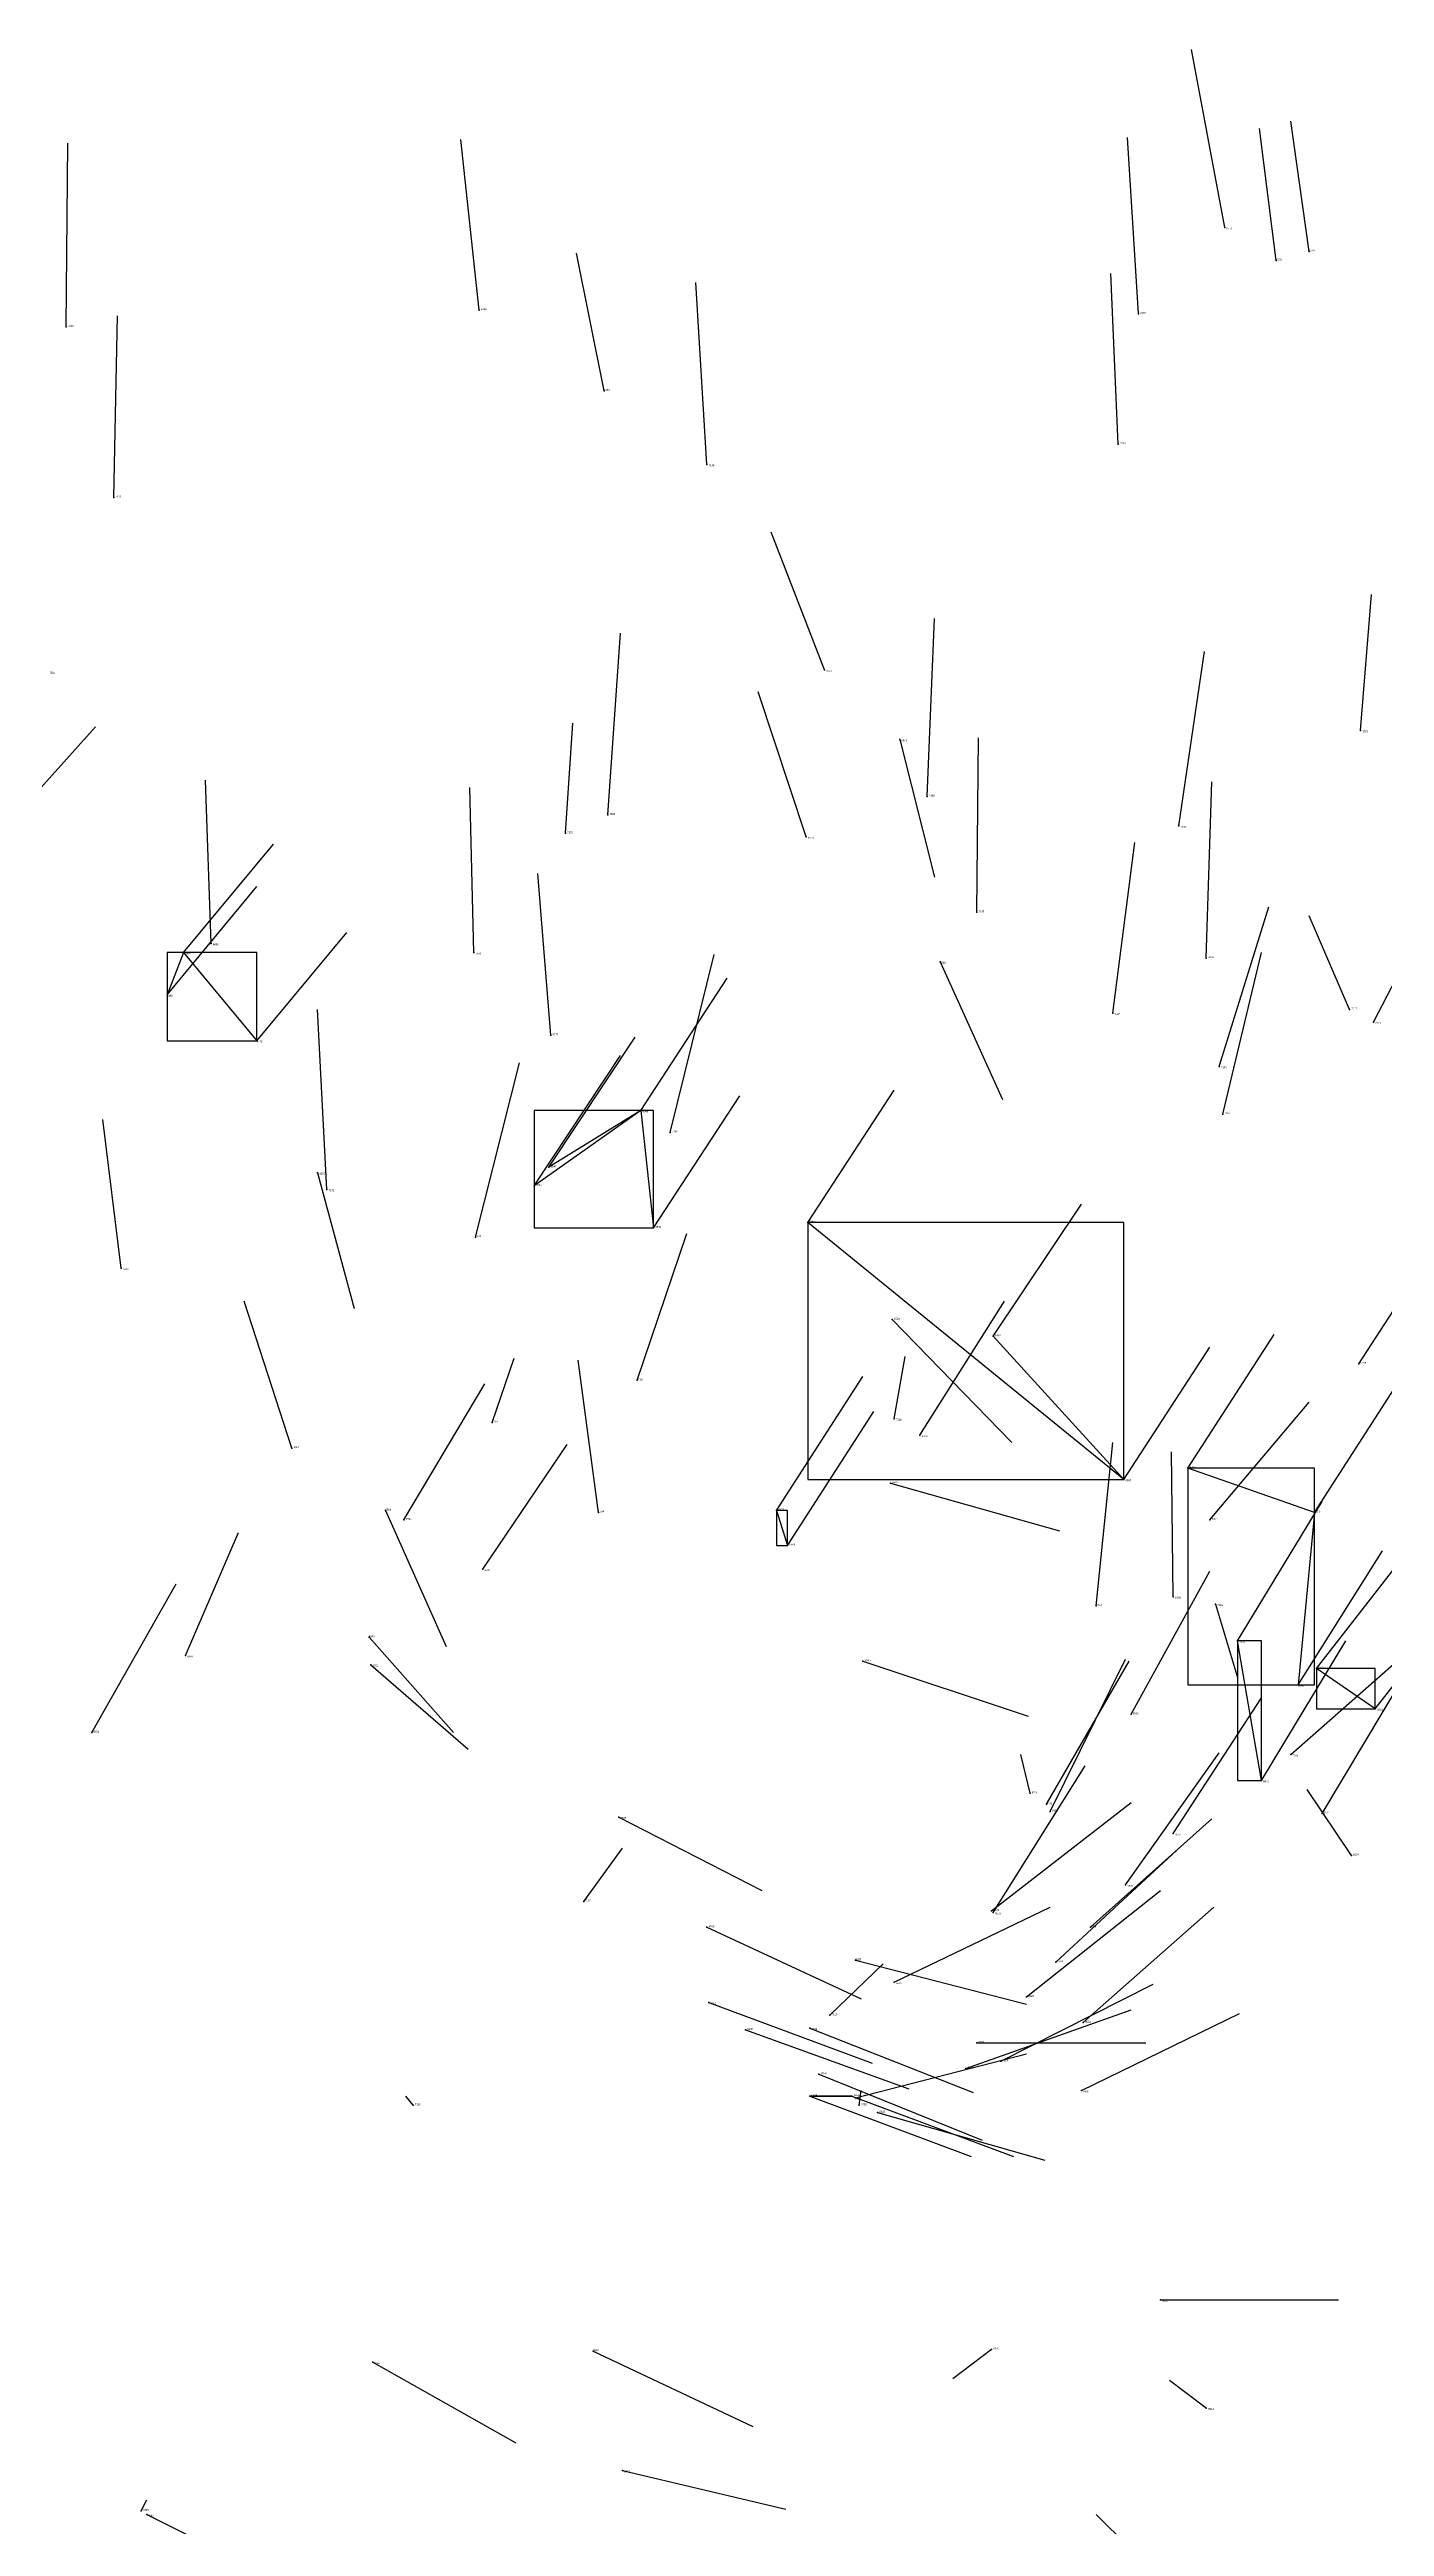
# Model space of a CAD drawing. Extents: x 59.1 to 70.8, y 600.3 to 605.1.
# Drawn here: x 62.428 to 63.155, y 603.71 to 605.06 of the extents above; entities that cross this region are included whole.
import ezdxf

# ---------------------------------------------------------------- set-up
doc = ezdxf.new("R2010")
doc.units = 0
for name, color, linetype in [('Clients', 3, 'CONTINUOUS'), ('Facilities', 3, 'CONTINUOUS'), ('Facilities_lines', 3, 'CONTINUOUS'), ('Min_max_boxes', 1, 'CONTINUOUS'), ('Normals', 1, 'CONTINUOUS'), ('Source_points', 5, 'CONTINUOUS'), ('Text', 3, 'CONTINUOUS')]:
    doc.layers.add(name, color=color, linetype=linetype)

msp = doc.modelspace()

# ---------------------------------------------------------------- linework, layer by layer
at = {"layer": 'Clients', "color": 5}
for p in [(62.492, 604.545, 456.63), (62.541, 604.52, 456.576), (62.7, 604.451, 456.512), (62.692, 604.441, 456.568), (62.757, 604.418, 456.481), (62.841, 604.421, 456.494), (62.942, 604.359, 456.464), (63.048, 604.287, 456.439), (62.83, 604.245, 456.576), (63.075, 604.193, 456.692), (63.118, 604.178, 456.452), (63.108, 604.169, 456.506), (62.865, 603.945, 457.386)]:
    msp.add_point(p, dxfattribs=at)
at = {"layer": 'Facilities', "color": 3}
for p in [(63.068, 604.963, 457.923), (63.096, 604.945, 454.278), (63.114, 604.95, 454.162), (62.662, 604.918, 454.126), (63.021, 604.916, 460.59), (62.437, 604.909, 460.245), (62.73, 604.874, 453.945), (62.786, 604.834, 459.532), (63.01, 604.845, 460.642), (62.463, 604.816, 459.205), (62.85, 604.722, 457.702), (62.891, 604.684, 457.636), (63.142, 604.689, 454.314), (62.906, 604.653, 459.629), (62.709, 604.633, 461.236), (62.732, 604.643, 460.042), (62.84, 604.631, 457.749), (63.043, 604.637, 459.366), (62.933, 604.59, 459.559), (62.501, 604.568, 456.59), (62.516, 604.573, 457.788), (62.659, 604.568, 460.472), (62.913, 604.563, 457.6), (63.058, 604.565, 460.315), (63.136, 604.537, 460.384), (62.701, 604.523, 454.148), (63.007, 604.535, 459.571), (63.149, 604.53, 460.155), (63.065, 604.506, 459.478), (62.75, 604.482, 456.527), (62.766, 604.47, 459.827), (63.067, 604.48, 459.441), (62.574, 604.448, 457.812), (62.579, 604.439, 460.198), (62.66, 604.413, 460.199), (62.467, 604.396, 455.165), (62.887, 604.368, 457.526), (62.748, 604.335, 460.605), (63.141, 604.344, 454.103), (62.669, 604.312, 461.176), (62.888, 604.314, 460.956), (62.56, 604.298, 458.102), (62.902, 604.305, 456.549), (63.013, 604.281, 456.44), (62.886, 604.279, 457.48), (62.611, 604.264, 458.078), (62.621, 604.259, 456.745), (62.727, 604.263, 457.923), (62.824, 604.264, 456.619), (63.06, 604.259, 456.332), (63.117, 604.263, 456.459), (62.664, 604.232, 456.634), (62.998, 604.212, 454.917), (63.04, 604.217, 455.237), (63.063, 604.213, 460.659), (62.502, 604.185, 456.866), (62.602, 604.195, 458.001), (62.603, 604.18, 457.93), (62.871, 604.182, 457.429), (63.017, 604.153, 456.79), (63.15, 604.156, 456.464), (62.451, 604.143, 457.026), (63.104, 604.131, 460.186), (62.962, 604.11, 455.186), (62.971, 604.104, 456.851), (63.088, 604.117, 456.739), (62.738, 604.097, 457.74), (62.973, 604.1, 456.926), (63.121, 604.099, 456.634), (63.04, 604.088, 456.72), (63.137, 604.076, 455.249), (62.719, 604.051, 460.768), (63.014, 604.06, 456.772), (62.786, 604.037, 457.575), (62.941, 604.046, 457.032), (62.942, 604.045, 456.958), (62.995, 604.037, 456.825), (62.867, 604.019, 457.309), (62.976, 604.018, 456.879), (62.787, 603.996, 457.512), (62.888, 604.007, 457.17), (62.96, 603.999, 456.932), (62.853, 603.989, 460.783), (62.991, 603.985, 457.035), (62.807, 603.981, 457.446), (62.842, 603.982, 457.484), (62.933, 603.974, 457.259), (62.847, 603.957, 457.389), (62.927, 603.96, 457.04), (62.946, 603.964, 457.178), (62.842, 603.945, 457.367), (62.867, 603.944, 457.176), (62.99, 603.948, 457.007), (62.626, 603.94, 460.791), (62.869, 603.94, 455.151), (62.879, 603.936, 457.216), (63.033, 603.834, 456.735), (62.941, 603.807, 459.405), (62.604, 603.8, 457.586), (62.724, 603.806, 457.267), (63.058, 603.775, 455.268), (62.74, 603.741, 457.233), (62.478, 603.719, 455.021), (62.481, 603.717, 457.724)]:
    msp.add_point(p, dxfattribs=at)
at = {"layer": 'Facilities_lines', "color": 3}
for p, q in [((62.501, 604.568, 456.59), (62.492, 604.545, 456.63)), ((62.501, 604.568, 456.59), (62.541, 604.52, 456.576)), ((62.75, 604.482, 456.527), (62.692, 604.441, 456.568)), ((62.75, 604.482, 456.527), (62.7, 604.451, 456.512)), ((62.75, 604.482, 456.527), (62.757, 604.418, 456.481)), ((63.013, 604.281, 456.44), (62.841, 604.421, 456.494)), ((63.013, 604.281, 456.44), (62.942, 604.359, 456.464)), ((63.117, 604.263, 456.459), (63.048, 604.287, 456.439)), ((62.824, 604.264, 456.619), (62.83, 604.245, 456.576)), ((63.117, 604.263, 456.459), (63.108, 604.169, 456.506)), ((63.088, 604.117, 456.739), (63.075, 604.193, 456.692)), ((63.15, 604.156, 456.464), (63.118, 604.178, 456.452)), ((62.842, 603.945, 457.367), (62.865, 603.945, 457.386))]:
    msp.add_line(p, q, dxfattribs=at)
at = {"layer": 'Min_max_boxes', "color": 1}
for p, q in [((62.541, 604.568, 456.576), (62.492, 604.568, 456.576)), ((62.492, 604.568, 456.576), (62.492, 604.52, 456.576)), ((62.541, 604.568, 456.63), (62.492, 604.568, 456.63)), ((62.492, 604.568, 456.63), (62.492, 604.52, 456.63)), ((62.492, 604.568, 456.576), (62.492, 604.568, 456.63)), ((62.541, 604.52, 456.576), (62.541, 604.568, 456.576)), ((62.541, 604.52, 456.63), (62.541, 604.568, 456.63)), ((62.541, 604.568, 456.576), (62.541, 604.568, 456.63)), ((62.492, 604.52, 456.576), (62.541, 604.52, 456.576)), ((62.492, 604.52, 456.63), (62.541, 604.52, 456.63)), ((62.492, 604.52, 456.576), (62.492, 604.52, 456.63)), ((62.541, 604.52, 456.576), (62.541, 604.52, 456.63)), ((62.757, 604.482, 456.481), (62.692, 604.482, 456.481)), ((62.692, 604.482, 456.481), (62.692, 604.418, 456.481)), ((62.757, 604.482, 456.568), (62.692, 604.482, 456.568)), ((62.692, 604.482, 456.568), (62.692, 604.418, 456.568)), ((62.692, 604.482, 456.481), (62.692, 604.482, 456.568)), ((62.757, 604.418, 456.481), (62.757, 604.482, 456.481)), ((62.757, 604.418, 456.568), (62.757, 604.482, 456.568)), ((62.757, 604.482, 456.481), (62.757, 604.482, 456.568)), ((62.692, 604.418, 456.481), (62.757, 604.418, 456.481)), ((62.692, 604.418, 456.568), (62.757, 604.418, 456.568)), ((62.692, 604.418, 456.481), (62.692, 604.418, 456.568)), ((62.757, 604.418, 456.481), (62.757, 604.418, 456.568)), ((63.013, 604.421, 456.44), (62.841, 604.421, 456.44)), ((62.841, 604.421, 456.44), (62.841, 604.281, 456.44)), ((63.013, 604.421, 456.494), (62.841, 604.421, 456.494)), ((62.841, 604.421, 456.494), (62.841, 604.281, 456.494)), ((62.841, 604.421, 456.44), (62.841, 604.421, 456.494)), ((63.013, 604.281, 456.44), (63.013, 604.421, 456.44)), ((63.013, 604.281, 456.494), (63.013, 604.421, 456.494)), ((63.013, 604.421, 456.44), (63.013, 604.421, 456.494)), ((62.841, 604.281, 456.44), (63.013, 604.281, 456.44)), ((62.841, 604.281, 456.494), (63.013, 604.281, 456.494)), ((62.841, 604.281, 456.44), (62.841, 604.281, 456.494)), ((63.013, 604.281, 456.44), (63.013, 604.281, 456.494)), ((63.117, 604.287, 456.439), (63.048, 604.287, 456.439)), ((63.048, 604.287, 456.439), (63.048, 604.169, 456.439)), ((63.117, 604.287, 456.506), (63.048, 604.287, 456.506)), ((63.048, 604.287, 456.506), (63.048, 604.169, 456.506)), ((63.048, 604.287, 456.439), (63.048, 604.287, 456.506)), ((63.117, 604.169, 456.439), (63.117, 604.287, 456.439)), ((63.117, 604.169, 456.506), (63.117, 604.287, 456.506)), ((63.117, 604.287, 456.439), (63.117, 604.287, 456.506)), ((62.83, 604.264, 456.576), (62.824, 604.264, 456.576)), ((62.824, 604.264, 456.576), (62.824, 604.245, 456.576)), ((62.83, 604.264, 456.619), (62.824, 604.264, 456.619)), ((62.824, 604.264, 456.619), (62.824, 604.245, 456.619)), ((62.824, 604.264, 456.576), (62.824, 604.264, 456.619)), ((62.83, 604.245, 456.576), (62.83, 604.264, 456.576)), ((62.83, 604.245, 456.619), (62.83, 604.264, 456.619)), ((62.83, 604.264, 456.576), (62.83, 604.264, 456.619)), ((62.824, 604.245, 456.576), (62.83, 604.245, 456.576)), ((62.824, 604.245, 456.619), (62.83, 604.245, 456.619)), ((62.824, 604.245, 456.576), (62.824, 604.245, 456.619)), ((62.83, 604.245, 456.576), (62.83, 604.245, 456.619)), ((63.088, 604.193, 456.692), (63.075, 604.193, 456.692)), ((63.075, 604.193, 456.692), (63.075, 604.117, 456.692)), ((63.088, 604.193, 456.739), (63.075, 604.193, 456.739)), ((63.075, 604.193, 456.739), (63.075, 604.117, 456.739)), ((63.075, 604.193, 456.692), (63.075, 604.193, 456.739)), ((63.088, 604.117, 456.692), (63.088, 604.193, 456.692)), ((63.088, 604.117, 456.739), (63.088, 604.193, 456.739)), ((63.088, 604.193, 456.692), (63.088, 604.193, 456.739)), ((63.15, 604.178, 456.452), (63.118, 604.178, 456.452)), ((63.118, 604.178, 456.452), (63.118, 604.156, 456.452)), ((63.15, 604.178, 456.464), (63.118, 604.178, 456.464)), ((63.118, 604.178, 456.464), (63.118, 604.156, 456.464)), ((63.118, 604.178, 456.452), (63.118, 604.178, 456.464)), ((63.15, 604.156, 456.452), (63.15, 604.178, 456.452)), ((63.15, 604.156, 456.464), (63.15, 604.178, 456.464)), ((63.15, 604.178, 456.452), (63.15, 604.178, 456.464)), ((63.048, 604.169, 456.439), (63.117, 604.169, 456.439)), ((63.048, 604.169, 456.506), (63.117, 604.169, 456.506)), ((63.048, 604.169, 456.439), (63.048, 604.169, 456.506)), ((63.117, 604.169, 456.439), (63.117, 604.169, 456.506)), ((63.118, 604.156, 456.452), (63.15, 604.156, 456.452)), ((63.118, 604.156, 456.464), (63.15, 604.156, 456.464)), ((63.118, 604.156, 456.452), (63.118, 604.156, 456.464)), ((63.15, 604.156, 456.452), (63.15, 604.156, 456.464)), ((63.075, 604.117, 456.692), (63.088, 604.117, 456.692)), ((63.075, 604.117, 456.739), (63.088, 604.117, 456.739)), ((63.075, 604.117, 456.692), (63.075, 604.117, 456.739)), ((63.088, 604.117, 456.692), (63.088, 604.117, 456.739)), ((62.842, 603.945, 457.367), (62.865, 603.945, 457.367)), ((62.865, 603.945, 457.367), (62.842, 603.945, 457.367)), ((62.842, 603.945, 457.367), (62.842, 603.945, 457.367)), ((62.842, 603.945, 457.386), (62.865, 603.945, 457.386)), ((62.865, 603.945, 457.386), (62.842, 603.945, 457.386)), ((62.842, 603.945, 457.386), (62.842, 603.945, 457.386)), ((62.842, 603.945, 457.367), (62.842, 603.945, 457.386)), ((62.842, 603.945, 457.367), (62.842, 603.945, 457.386)), ((62.865, 603.945, 457.367), (62.865, 603.945, 457.367)), ((62.865, 603.945, 457.386), (62.865, 603.945, 457.386)), ((62.865, 603.945, 457.367), (62.865, 603.945, 457.386)), ((62.865, 603.945, 457.367), (62.865, 603.945, 457.386))]:
    msp.add_line(p, q, dxfattribs=at)
at = {"layer": 'Normals', "color": 1}
for p, q in [((63.068, 604.963, 457.923), (63.05, 605.06, 457.906)), ((62.437, 604.909, 460.245), (62.438, 605.009, 460.248)), ((62.662, 604.918, 454.126), (62.652, 605.011, 454.16)), ((63.021, 604.916, 460.59), (63.015, 605.012, 460.616)), ((63.096, 604.945, 454.278), (63.087, 605.017, 454.347)), ((63.114, 604.95, 454.162), (63.104, 605.021, 454.232)), ((62.73, 604.874, 453.945), (62.715, 604.949, 454.01)), ((62.786, 604.834, 459.532), (62.78, 604.933, 459.542)), ((63.01, 604.845, 460.642), (63.006, 604.938, 460.679)), ((62.463, 604.816, 459.205), (62.465, 604.915, 459.194)), ((62.85, 604.722, 457.702), (62.821, 604.797, 457.643)), ((63.142, 604.689, 454.314), (63.148, 604.763, 454.381)), ((62.732, 604.643, 460.042), (62.739, 604.742, 460.034)), ((62.906, 604.653, 459.629), (62.91, 604.75, 459.653)), ((63.043, 604.637, 459.366), (63.057, 604.732, 459.394)), ((62.84, 604.631, 457.749), (62.814, 604.71, 457.694)), ((62.401, 604.633, 456.62), (62.453, 604.691, 456.683)), ((62.709, 604.633, 461.236), (62.713, 604.693, 461.316)), ((62.891, 604.684, 457.636), (62.91, 604.609, 457.699)), ((62.933, 604.59, 459.559), (62.934, 604.685, 459.589)), ((62.516, 604.573, 457.788), (62.513, 604.662, 457.743)), ((62.659, 604.568, 460.472), (62.657, 604.658, 460.515)), ((63.058, 604.565, 460.315), (63.061, 604.661, 460.342)), ((62.501, 604.568, 456.59), (62.55, 604.627, 456.654)), ((63.007, 604.535, 459.571), (63.019, 604.628, 459.605)), ((63.149, 604.53, 460.155), (63.195, 604.619, 460.149)), ((62.492, 604.545, 456.63), (62.541, 604.604, 456.694)), ((62.701, 604.523, 454.148), (62.694, 604.611, 454.196)), ((63.065, 604.506, 459.478), (63.092, 604.593, 459.519)), ((62.541, 604.52, 456.576), (62.59, 604.579, 456.64)), ((63.136, 604.537, 460.384), (63.114, 604.588, 460.467)), ((62.766, 604.47, 459.827), (62.79, 604.567, 459.831)), ((62.913, 604.563, 457.6), (62.947, 604.488, 457.656)), ((63.067, 604.48, 459.441), (63.088, 604.568, 459.483)), ((62.75, 604.482, 456.527), (62.797, 604.554, 456.579)), ((62.579, 604.439, 460.198), (62.574, 604.537, 460.216)), ((62.692, 604.441, 456.568), (62.739, 604.512, 456.62)), ((62.7, 604.451, 456.512), (62.747, 604.522, 456.564)), ((62.66, 604.413, 460.199), (62.684, 604.508, 460.221)), ((62.757, 604.418, 456.481), (62.804, 604.49, 456.532)), ((62.841, 604.421, 456.494), (62.888, 604.493, 456.544)), ((62.467, 604.396, 455.165), (62.457, 604.477, 455.223)), ((62.574, 604.448, 457.812), (62.594, 604.374, 457.876)), ((62.942, 604.359, 456.464), (62.99, 604.431, 456.515)), ((62.748, 604.335, 460.605), (62.775, 604.415, 460.658)), ((63.141, 604.344, 454.103), (63.191, 604.421, 454.142)), ((62.56, 604.298, 458.102), (62.534, 604.378, 458.047)), ((62.902, 604.305, 456.549), (62.948, 604.378, 456.599)), ((62.887, 604.368, 457.526), (62.952, 604.301, 457.562)), ((62.669, 604.312, 461.176), (62.681, 604.347, 461.269)), ((62.888, 604.314, 460.956), (62.894, 604.348, 461.05)), ((63.013, 604.281, 456.44), (63.06, 604.353, 456.491)), ((63.048, 604.287, 456.439), (63.095, 604.36, 456.489)), ((62.727, 604.263, 457.923), (62.716, 604.346, 457.868)), ((62.824, 604.264, 456.619), (62.871, 604.337, 456.668)), ((63.117, 604.263, 456.459), (63.164, 604.336, 456.509)), ((62.621, 604.259, 456.745), (62.665, 604.333, 456.797)), ((63.06, 604.259, 456.332), (63.114, 604.323, 456.386)), ((62.83, 604.245, 456.576), (62.877, 604.318, 456.625)), ((62.664, 604.232, 456.634), (62.71, 604.3, 456.691)), ((62.998, 604.212, 454.917), (63.007, 604.301, 454.961)), ((63.04, 604.217, 455.237), (63.039, 604.296, 455.298)), ((62.886, 604.279, 457.48), (62.978, 604.253, 457.51)), ((63.075, 604.193, 456.692), (63.121, 604.269, 456.738)), ((62.611, 604.264, 458.078), (62.644, 604.19, 458.136)), ((62.502, 604.185, 456.866), (62.531, 604.252, 456.935)), ((63.108, 604.169, 456.506), (63.154, 604.242, 456.556)), ((63.118, 604.178, 456.452), (63.171, 604.246, 456.502)), ((63.017, 604.153, 456.79), (63.06, 604.231, 456.835)), ((62.451, 604.143, 457.026), (62.497, 604.224, 457.062)), ((63.063, 604.213, 460.659), (63.075, 604.173, 460.75)), ((63.15, 604.156, 456.464), (63.203, 604.224, 456.514)), ((62.602, 604.195, 458.001), (62.648, 604.143, 458.073)), ((63.088, 604.117, 456.739), (63.134, 604.193, 456.785)), ((62.603, 604.18, 457.93), (62.656, 604.134, 458.002)), ((62.871, 604.182, 457.429), (62.961, 604.152, 457.459)), ((62.971, 604.104, 456.851), (63.016, 604.182, 456.894)), ((62.973, 604.1, 456.926), (63.014, 604.183, 456.964)), ((63.104, 604.131, 460.186), (63.163, 604.183, 460.248)), ((63.121, 604.099, 456.634), (63.166, 604.174, 456.683)), ((63.04, 604.088, 456.72), (63.088, 604.162, 456.768)), ((62.962, 604.11, 455.186), (62.957, 604.131, 455.284)), ((63.014, 604.06, 456.772), (63.065, 604.132, 456.819)), ((62.942, 604.045, 456.958), (62.992, 604.125, 456.99)), ((62.941, 604.046, 457.032), (63.017, 604.105, 457.059)), ((63.137, 604.076, 455.249), (63.113, 604.112, 455.339)), ((62.738, 604.097, 457.74), (62.816, 604.057, 457.789)), ((62.995, 604.037, 456.825), (63.061, 604.096, 456.872)), ((62.719, 604.051, 460.768), (62.74, 604.08, 460.861)), ((62.976, 604.018, 456.879), (63.042, 604.079, 456.923)), ((62.96, 603.999, 456.932), (63.033, 604.057, 456.968)), ((62.786, 604.037, 457.575), (62.87, 603.998, 457.613)), ((62.888, 604.007, 457.17), (62.973, 604.048, 457.204)), ((62.991, 603.985, 457.035), (63.062, 604.048, 457.067)), ((62.853, 603.989, 460.783), (62.882, 604.017, 460.875)), ((62.867, 604.019, 457.309), (62.96, 603.995, 457.339)), ((62.787, 603.996, 457.512), (62.876, 603.963, 457.544)), ((62.946, 603.964, 457.178), (63.029, 604.006, 457.214)), ((62.927, 603.96, 457.04), (63.017, 603.992, 457.071)), ((62.99, 603.948, 457.007), (63.076, 603.99, 457.037)), ((62.807, 603.981, 457.446), (62.896, 603.949, 457.479)), ((62.842, 603.982, 457.484), (62.931, 603.947, 457.515)), ((62.933, 603.974, 457.259), (63.025, 603.974, 457.297)), ((62.847, 603.957, 457.389), (62.936, 603.921, 457.417)), ((62.867, 603.944, 457.176), (62.96, 603.968, 457.205)), ((62.626, 603.94, 460.791), (62.622, 603.945, 460.891)), ((62.842, 603.945, 457.367), (62.93, 603.912, 457.402)), ((62.865, 603.945, 457.386), (62.953, 603.912, 457.421)), ((62.869, 603.94, 455.151), (62.87, 603.948, 455.251)), ((62.879, 603.936, 457.216), (62.97, 603.91, 457.249)), ((63.033, 603.834, 456.735), (63.13, 603.834, 456.758)), ((62.941, 603.807, 459.405), (62.92, 603.791, 459.502)), ((62.604, 603.8, 457.586), (62.682, 603.756, 457.629)), ((62.724, 603.806, 457.267), (62.811, 603.765, 457.294)), ((63.058, 603.775, 455.268), (63.038, 603.79, 455.365)), ((62.74, 603.741, 457.233), (62.829, 603.72, 457.273)), ((62.478, 603.719, 455.021), (62.481, 603.725, 455.121)), ((62.481, 603.717, 457.724), (62.559, 603.678, 457.773)), ((63.065, 603.651, 462.227), (62.998, 603.717, 462.261))]:
    msp.add_line(p, q, dxfattribs=at)
at = {"layer": 'Source_points', "color": 5}
for p in [(63.068, 604.963, 457.923), (63.096, 604.945, 454.278), (63.114, 604.95, 454.162), (62.662, 604.918, 454.126), (63.021, 604.916, 460.59), (62.437, 604.909, 460.245), (62.73, 604.874, 453.945), (62.786, 604.834, 459.532), (63.01, 604.845, 460.642), (62.463, 604.816, 459.205), (62.85, 604.722, 457.702), (62.891, 604.684, 457.636), (63.142, 604.689, 454.314), (62.906, 604.653, 459.629), (62.709, 604.633, 461.236), (62.732, 604.643, 460.042), (62.84, 604.631, 457.749), (63.043, 604.637, 459.366), (62.933, 604.59, 459.559), (62.501, 604.568, 456.59), (62.516, 604.573, 457.788), (62.659, 604.568, 460.472), (62.913, 604.563, 457.6), (63.058, 604.565, 460.315), (62.492, 604.545, 456.63), (63.136, 604.537, 460.384), (62.701, 604.523, 454.148), (63.007, 604.535, 459.571), (63.149, 604.53, 460.155), (62.541, 604.52, 456.576), (63.065, 604.506, 459.478), (62.75, 604.482, 456.527), (62.766, 604.47, 459.827), (63.067, 604.48, 459.441), (62.574, 604.448, 457.812), (62.7, 604.451, 456.512), (62.579, 604.439, 460.198), (62.692, 604.441, 456.568), (62.757, 604.418, 456.481), (62.841, 604.421, 456.494), (62.66, 604.413, 460.199), (62.467, 604.396, 455.165), (62.887, 604.368, 457.526), (62.942, 604.359, 456.464), (62.748, 604.335, 460.605), (63.141, 604.344, 454.103), (62.669, 604.312, 461.176), (62.888, 604.314, 460.956), (62.56, 604.298, 458.102), (62.902, 604.305, 456.549), (63.013, 604.281, 456.44), (63.048, 604.287, 456.439), (62.886, 604.279, 457.48), (62.611, 604.264, 458.078), (62.621, 604.259, 456.745), (62.727, 604.263, 457.923), (62.824, 604.264, 456.619), (63.06, 604.259, 456.332), (63.117, 604.263, 456.459), (62.83, 604.245, 456.576), (62.664, 604.232, 456.634), (62.998, 604.212, 454.917), (63.04, 604.217, 455.237), (63.063, 604.213, 460.659), (62.502, 604.185, 456.866), (62.602, 604.195, 458.001), (63.075, 604.193, 456.692), (62.603, 604.18, 457.93), (62.871, 604.182, 457.429), (63.118, 604.178, 456.452), (63.108, 604.169, 456.506), (63.017, 604.153, 456.79), (63.15, 604.156, 456.464), (62.451, 604.143, 457.026), (63.104, 604.131, 460.186), (62.962, 604.11, 455.186), (62.971, 604.104, 456.851), (63.088, 604.117, 456.739), (62.738, 604.097, 457.74), (62.973, 604.1, 456.926), (63.121, 604.099, 456.634), (63.04, 604.088, 456.72), (63.137, 604.076, 455.249), (62.719, 604.051, 460.768), (63.014, 604.06, 456.772), (62.786, 604.037, 457.575), (62.941, 604.046, 457.032), (62.942, 604.045, 456.958), (62.995, 604.037, 456.825), (62.867, 604.019, 457.309), (62.976, 604.018, 456.879), (62.787, 603.996, 457.512), (62.888, 604.007, 457.17), (62.96, 603.999, 456.932), (62.853, 603.989, 460.783), (62.991, 603.985, 457.035), (62.807, 603.981, 457.446), (62.842, 603.982, 457.484), (62.933, 603.974, 457.259), (62.847, 603.957, 457.389), (62.927, 603.96, 457.04), (62.946, 603.964, 457.178), (62.842, 603.945, 457.367), (62.865, 603.945, 457.386), (62.867, 603.944, 457.176), (62.99, 603.948, 457.007), (62.626, 603.94, 460.791), (62.869, 603.94, 455.151), (62.879, 603.936, 457.216), (63.033, 603.834, 456.735), (62.941, 603.807, 459.405), (62.604, 603.8, 457.586), (62.724, 603.806, 457.267), (63.058, 603.775, 455.268), (62.74, 603.741, 457.233), (62.478, 603.719, 455.021), (62.481, 603.717, 457.724)]:
    msp.add_point(p, dxfattribs=at)

# ---------------------------------------------------------------- texts
at = {"layer": 'Text', "color": 3}
for s, p in [('6550', (63.069, 604.962, 457.923)), ('6778', (63.096, 604.945, 454.278)), ('6769', (63.114, 604.95, 454.162)), ('6766', (62.663, 604.918, 454.126)), ('7257', (63.022, 604.916, 460.59)), ('7014', (62.438, 604.909, 460.245)), ('6763', (62.73, 604.874, 453.945)), ('7264', (63.011, 604.845, 460.642)), ('7146', (62.787, 604.833, 459.532)), ('7163', (62.464, 604.816, 459.205)), ('7024', (62.428, 604.72, 460.843)), ('6541', (62.851, 604.721, 457.702)), ('6540', (62.892, 604.683, 457.636)), ('6783', (63.143, 604.688, 454.314)), ('7035', (62.733, 604.643, 460.042)), ('7158', (62.907, 604.653, 459.629)), ('7253', (62.71, 604.633, 461.236)), ('6549', (62.841, 604.63, 457.749)), ('7145', (63.044, 604.636, 459.366)), ('7148', (62.934, 604.59, 459.559)), ('6486', (62.502, 604.567, 456.59)), ('6556', (62.517, 604.572, 457.788)), ('7036', (62.66, 604.567, 460.472)), ('6546', (62.913, 604.562, 457.6)), ('7006', (63.059, 604.565, 460.315)), ('6466', (62.492, 604.544, 456.63)), ('7017', (63.137, 604.537, 460.384)), ('6770', (62.702, 604.523, 454.148)), ('7127', (63.008, 604.534, 459.571)), ('7271', (63.15, 604.529, 460.155)), ('6478', (62.541, 604.519, 456.576)), ('7153', (63.066, 604.505, 459.478)), ('6846', (62.751, 604.481, 456.527)), ('7168', (62.767, 604.47, 459.827)), ('7166', (63.068, 604.48, 459.441)), ('6555', (62.575, 604.447, 457.812)), ('6845', (62.693, 604.441, 456.568)), ('6847', (62.701, 604.451, 456.512)), ('7132', (62.58, 604.438, 460.198)), ('6843', (62.758, 604.418, 456.481)), ('6850', (62.842, 604.421, 456.494)), ('7033', (62.66, 604.413, 460.199)), ('6809', (62.468, 604.395, 455.165)), ('6526', (62.888, 604.368, 457.526)), ('6467', (62.943, 604.359, 456.464)), ('7026', (62.748, 604.335, 460.605)), ('6768', (63.142, 604.344, 454.103)), ('7254', (62.669, 604.312, 461.176)), ('7016', (62.889, 604.313, 460.956)), ('6562', (62.561, 604.298, 458.102)), ('6470', (62.903, 604.304, 456.549)), ('6537', (62.887, 604.279, 457.48)), ('6500', (63.014, 604.28, 456.44)), ('6499', (63.049, 604.287, 456.439)), ('6564', (62.611, 604.264, 458.078)), ('6844', (62.622, 604.259, 456.745)), ('6534', (62.727, 604.263, 457.923)), ('6479', (62.825, 604.264, 456.619)), ('6497', (63.061, 604.259, 456.332)), ('6509', (63.117, 604.263, 456.459)), ('6849', (62.831, 604.245, 456.576)), ('6842', (62.665, 604.231, 456.634)), ('6740', (62.998, 604.212, 454.917)), ('6739', (63.041, 604.216, 455.237)), ('7269', (63.064, 604.212, 460.659)), ('6848', (62.503, 604.184, 456.866)), ('6533', (62.602, 604.195, 458.001)), ('6516', (63.076, 604.192, 456.692)), ('6531', (62.604, 604.179, 457.93)), ('6545', (62.872, 604.182, 457.429)), ('6502', (63.119, 604.178, 456.452)), ('6538', (63.108, 604.168, 456.506)), ('6552', (63.018, 604.153, 456.79)), ('6501', (63.151, 604.155, 456.464)), ('6529', (62.452, 604.143, 457.026)), ('7019', (63.105, 604.13, 460.186)), ('6741', (62.963, 604.11, 455.186)), ('6461', (62.971, 604.104, 456.851)), ('6542', (63.089, 604.116, 456.739)), ('6535', (62.739, 604.096, 457.74)), ('6473', (62.974, 604.1, 456.926)), ('6527', (63.122, 604.099, 456.634)), ('6532', (63.041, 604.087, 456.72)), ('6807', (63.138, 604.076, 455.249)), ('7032', (62.72, 604.051, 460.768)), ('6520', (63.015, 604.059, 456.772)), ('6530', (62.787, 604.037, 457.575)), ('6524', (62.942, 604.046, 457.032)), ('6851', (62.943, 604.044, 456.958)), ('6852', (62.995, 604.037, 456.825)), ('6528', (62.867, 604.019, 457.309)), ('6463', (62.977, 604.018, 456.879)), ('6840', (62.788, 603.995, 457.512)), ('6525', (62.889, 604.006, 457.17)), ('6825', (62.961, 603.999, 456.932)), ('7115', (62.854, 603.989, 460.783)), ('6828', (62.992, 603.985, 457.035)), ('6835', (62.808, 603.981, 457.446)), ('6834', (62.843, 603.981, 457.484)), ('6837', (62.934, 603.974, 457.259)), ('6832', (62.848, 603.957, 457.389)), ('6830', (62.928, 603.96, 457.04)), ('6829', (62.947, 603.964, 457.178)), ('6838', (62.843, 603.945, 457.367)), ('6836', (62.866, 603.945, 457.386)), ('6831', (62.867, 603.943, 457.176)), ('6839', (62.991, 603.947, 457.007)), ('7116', (62.627, 603.94, 460.791)), ('6752', (62.87, 603.94, 455.151)), ('6833', (62.88, 603.936, 457.216)), ('3630', (63.034, 603.833, 456.735)), ('3680', (62.724, 603.806, 457.267)), ('8676', (62.942, 603.807, 459.405)), ('3664', (62.605, 603.799, 457.586)), ('3511', (63.059, 603.774, 455.268)), ('3651', (62.741, 603.74, 457.233)), ('3496', (62.479, 603.719, 455.021)), ('3667', (62.482, 603.716, 457.724))]:
    msp.add_text(s, height=0.001, dxfattribs=at).set_placement(p)

doc.saveas('drawing.dxf')
